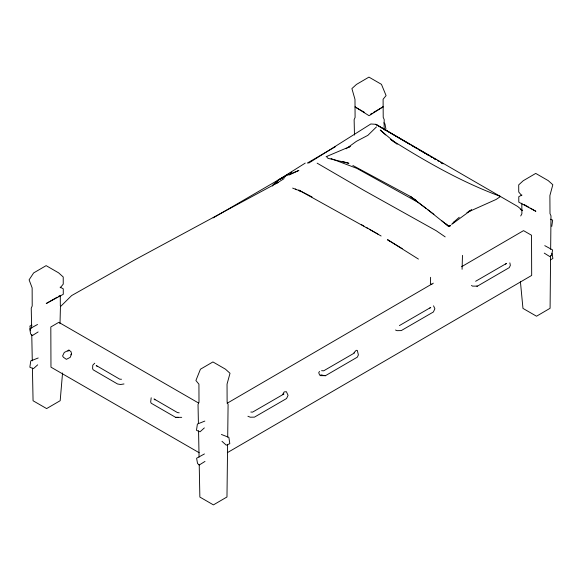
<?xml version="1.0" encoding="UTF-8"?>
<svg xmlns="http://www.w3.org/2000/svg" width="582" height="582" viewBox="0 0 582 582"><rect width="100%" height="100%" fill="white"/><g stroke="black" fill="none" stroke-linecap="round" stroke-linejoin="round"><path stroke-width="0.87" d="M384.098 129.517L384.193 119.55L383.211 117.324L383.094 99.267L386.084 95.579L381.45 84.339L368.944 77.115L356.439 84.441L351.906 88.588L354.984 99.384L355.093 117.44L354.132 119.674L354.474 135.075M550.594 255.716L550.085 308.285L536.524 316.222L522.963 308.395L520.41 281.63M550.659 249.372L550.987 215.842L549.997 213.623L549.888 195.567L552.827 184.741L548.244 180.631L535.738 173.414L523.233 180.733L518.7 184.88L518.744 192.016L521.77 195.683M227.613 444.35L226.973 496.984L213.419 504.885L199.859 497.057L199.211 464.385M227.7 437.089L228.093 404.425L227.118 402.198L227.045 384.113L230.014 373.28L225.438 369.163L212.932 361.939L200.426 369.221L195.908 380.512L198.928 384.185L199 402.271L198.033 404.497L198.411 423.551M60.004 323.738L60.441 306.634L71.637 295.576L134.566 259.958L277.192 182.959L284.103 178.601M462.086 269.291L462.479 255.367M430.607 277.308L430.382 283.732L431.917 284.496M62.55 372.975L60.186 400.692L46.625 408.586L33.065 400.758L32.425 368.093M551.765 226.413L552.667 220.12L550.536 219.239M151.196 397.775L150.665 402.009L151.196 403.217L175.655 417.367L181.715 417.345M71.535 354.132L70.204 357.363L66.392 359.341L63.423 357.268L62.587 355.966L64.296 352.423L68.923 350.102L71.048 351.71L71.535 354.132L70.713 354.787M272.572 186.065L273.191 184.625L278.371 180.005L305.252 163.091M520.715 215.966L521.887 213.74L521.821 203.198M319.511 371.411L318.732 372.698L319.554 374.939L320.486 375.652L325.491 375.674L357.319 357.159L358.396 354.925L357.312 350.422L356.213 350.328L353.921 352.772M282.976 393.803L284.183 391.926L286.366 391.686L288.068 395.324L286.57 398.539L254.443 417.141L250.267 417.207L247.91 416.246M276.275 182.763L278.371 180.005L286.853 175.386L298.893 170.446L289.043 175.037M275.795 183.374L278.371 180.005L284.933 176.95M60.252 287.821L63.249 284.125L63.22 276.981L58.644 272.863L46.138 265.647L33.632 272.929L29.1 279.833L32.141 287.886L32.206 305.972L31.246 308.205L31.639 328.168M67.89 351.288L68.923 350.102M94.713 363.226L92.778 365.19L92.603 368.581L93.149 369.796L117.564 383.996L120.569 384.506L123.995 383.953M376.438 126.941L367.86 135.344L356.359 141.361L346.108 148.774M204.333 427.916L200.041 431.808L196.49 430.338L197.393 424.045L204.842 421.077M37.684 364.827L33.392 368.697L29.849 367.22L30.766 360.92L38.216 357.974M453.371 222.448L459.249 217.268M505.576 264.206L506.544 263.37L475.632 281.281M452.178 223.641L454.207 221.931M450.097 225.401L448.802 226.478L441.869 220.891M450.228 225.438L448.802 226.478L427.45 209.433M451.654 224.39L471.609 209.804L468.437 211.477M282.99 394.669L283.936 393.978L252.595 412.121L250.827 412.034M429.807 308.125L430.753 307.434L399.412 325.578M348.829 147.377L350.255 146.446L326.095 156.711L327.753 157.336M308.664 163.135L370.829 123.973L375.776 124.315L414.26 146.89M38.114 331.951L32.345 335.567L30.664 334.017L29.704 328.808L37.532 324.48M204.995 461.417L199.226 465.011L197.538 463.468L196.6 458.245L204.435 453.938M370.647 114.101L372.211 113.184M373.768 112.268L383.145 106.782L369.075 115.716L355.027 106.899L364.397 112.311M57.16 297.162L46.225 303.528L63.285 294.288L63.263 288.817L60.164 287.159M58.724 296.253L60.281 295.343L60.324 305.899M213.165 217.894L288.454 174.047M290.025 173.13L291.597 172.221M307.281 163.084L335.516 146.642M227.089 403.29L433.35 283.165M461.584 266.723L523.538 230.639L531.526 235.252L531.679 275.432L227.387 452.651M471.5 285.406L472.439 286.118L477.436 286.14L509.265 267.625L510.349 265.392L509.854 262.853M354.591 352.903L323.687 370.807L321.599 370.69M550.55 259.783L552.9 258.481L551.932 253.279M384.36 129.953L385.924 129.088L384.971 123.879L383.851 122.846M521.872 195.014L518.773 196.694L518.802 202.165L535.877 211.31L530.413 208.152M466.924 212.532L496.162 199.43L500.571 196.447C461.73 182.21 425.675 161.461 390.755 139.498L395.251 142.816M32.017 325.156L29.893 326.051L30.613 330.772M273.191 184.625L278.283 182.501M450.657 225.794L448.802 226.478L446.219 223.99M175.655 417.367L178.361 417.33M121.5 379.238L119.797 379.209L96.175 365.467L97.15 366.369M476.782 286.089L477.436 286.14M321.249 375.15L325.491 375.674L320.435 375.055M179.205 412.82L177.452 412.573L154.026 398.954L154.994 399.878M327.746 158.282L348.924 163.309L342.543 161.52M331.071 158.595L356.788 168.344L418.225 202.456L433.932 214.358M292.644 188.102L296.871 189.754M221.422 434.463L228.872 437.395L229.817 443.688L226.274 445.172L221.982 441.309M395.513 330.023L397.091 330.663L401.26 330.591L433.386 311.988L434.885 308.78L433.546 305.841M295.321 189.041L296.915 189.739M297.715 190.081L300.879 191.653M312.032 196.956L298.653 190.045L367.693 228.399M352.852 165.484L410.157 196.316L416.108 200.281M544.759 245.648L552.602 249.933L551.7 255.142L550.012 256.706L544.25 253.112M369.286 229.279L381.123 236.008M361.524 224.681L363.881 226.034M366.238 227.38L378.009 234.131M524.164 204.551L528.849 207.25M198.389 402.919L58.804 322.333L50.816 326.982L50.969 367.162L199.175 452.731M317.146 163.164L363.648 190.227L436.151 230.69L445.186 236.889M415.824 147.806L425.18 153.313M426.737 154.23L429.079 155.605M430.636 156.522L432.193 157.438M433.757 158.355L436.093 159.737M437.649 160.654L439.214 161.57M441.549 162.945L443.113 163.862M521.858 210.197L520.293 209.28L522.636 210.655L517.704 206.486L375.776 124.315L410.143 144.525M411.707 145.442L417.178 148.657M418.742 149.574L421.084 150.949M422.641 151.873L428.112 155.081M429.676 156.005L432.019 157.38M433.583 158.297L435.14 159.221M440.61 162.429L442.174 163.353M388.121 240.235L389.678 241.181M402.22 248.638L387.51 239.675L418.436 259.085M395.76 143.194L397.193 144.249M426.009 208.341L410.157 196.316L418.225 202.456M394.531 142.132L380.228 130.004L385.677 134.966M198.557 430.811L199.073 457.125M31.763 334.519L32.279 360.833M450.104 225.329L448.802 226.478L450.155 225.343"/></g></svg>
